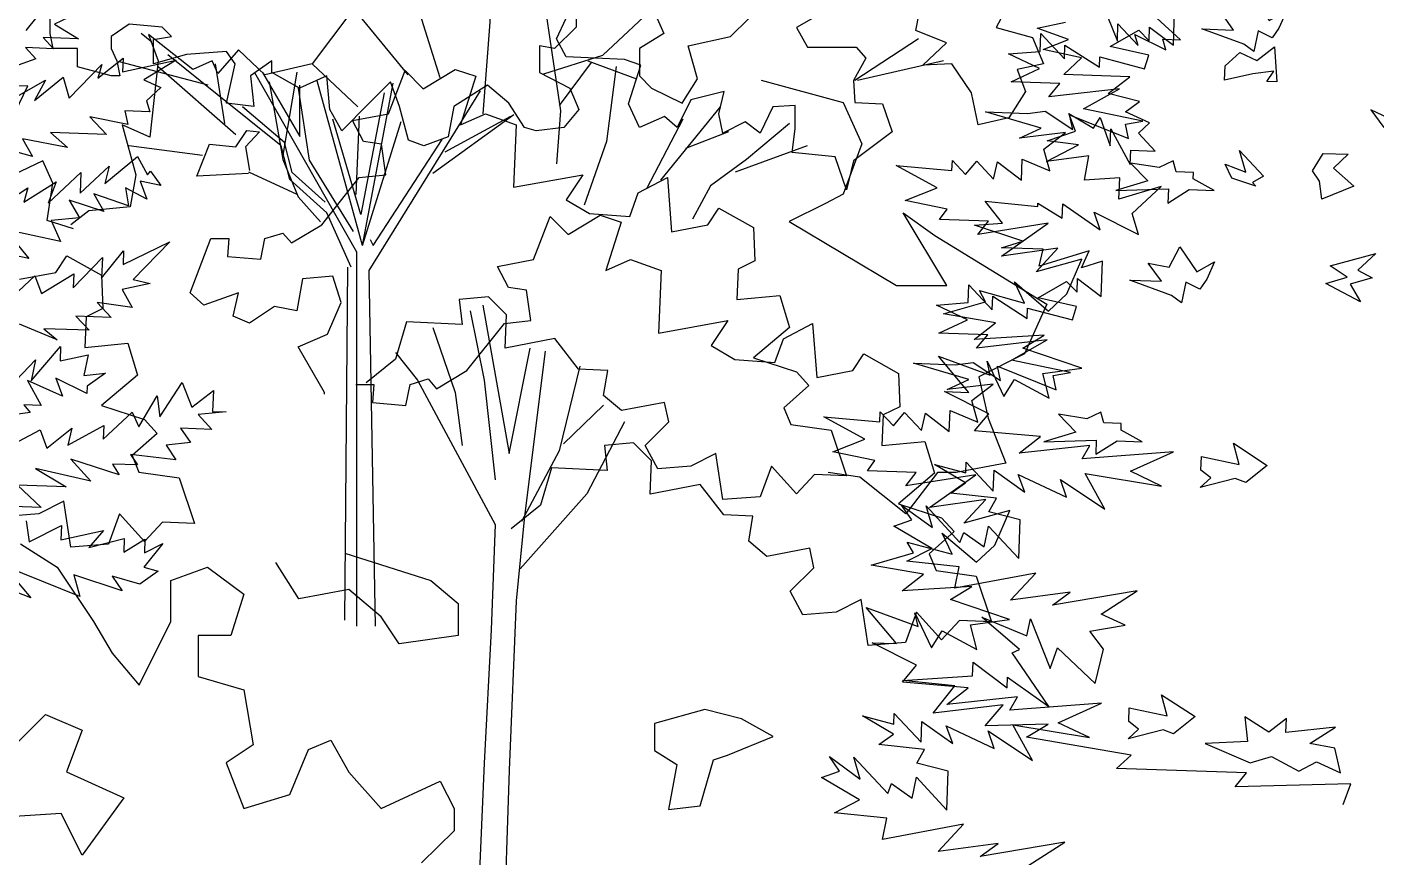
# Model space of a CAD drawing. Header units: inches. Extents: x -11 to 128, y 7 to 56.
# Drawn here: x 59.3175 to 59.7781, y 21.7954 to 22.0786 of the extents above; entities that cross this region are included whole.
import ezdxf

# ---------------------------------------------------------------- set-up
doc = ezdxf.new("R2010")
doc.units = ezdxf.units.IN
doc.header["$MEASUREMENT"] = 0
doc.layers.add('CAY', color=94, linetype='Continuous')
doc.layers.add('CAY-3', color=61, linetype='Continuous')
picture_1 = doc.add_image_def('image1.jpg', size_in_pixel=(1680, 1093))

# ---------------------------------------------------------------- blocks, each defined once
blk = doc.blocks.new('A$C76451831')
at = {"layer": 'CAY'}
for p, q in [((4834.4, 569.5), (4869.4, 602.2)), ((5268, 577.1), (5268.9, 603.8)), ((4491.5, 579.5), (4483.4, 586)), ((5166.8, 572.4), (5167.3, 586)), ((5167.3, 586), (5185.2, 566.8)), ((5219.9, 576), (5241.7, 588.4)), ((5241.7, 588.4), (5249.5, 580.4)), ((5249.5, 580.4), (5249.9, 590.8)), ((5249.9, 590.8), (5268, 577.1)), ((5185.2, 566.8), (5185.5, 577.2)), ((5185.5, 577.2), (5211.7, 560.4)), ((5249.2, 569.6), (5219.9, 576)), ((4534.5, 546.7), (4466.9, 564.4)), ((4541.2, 539.6), (4503.7, 569.7)), ((4789.6, 555.4), (4834.4, 569.5)), ((4823, 565.2), (4860, 551.4)), ((5142.7, 570.6), (5166.8, 572.4)), ((5166.3, 559.3), (5142.7, 570.6)), ((5211.7, 560.4), (5212, 568.1)), ((5212, 568.1), (5246.1, 559.2)), ((5246.1, 559.2), (5249.2, 569.6)), ((4647.3, 419.7), (4569.9, 556)), ((4575.8, 556.2), (4604.1, 507.8)), ((5144.7, 549.2), (5166.3, 559.3)), ((4602.9, 544.4), (4611.2, 489.7)), ((4604.1, 507.8), (4604.1, 546.7)), ((4651.6, 424.8), (4617.3, 549.9)), ((4651.6, 424.8), (4675, 548.1)), ((5181.8, 547.9), (5144.7, 549.2)), ((5173.3, 537.8), (5181.8, 547.9)), ((5227, 544), (5173.3, 537.8)), ((5199.7, 528.7), (5227, 544)), ((4589.9, 500.7), (4541.2, 539.6)), ((4668.2, 540.8), (4650.5, 448.4)), ((4656.8, 405.9), (4741.3, 542.4)), ((4592.3, 503.1), (4560.4, 530.2)), ((4705.1, 479.9), (4766.8, 524.3)), ((5125.3, 526.3), (5157, 525.2)), ((5167.5, 513.9), (5125.3, 526.3)), ((5157, 525.2), (5170.6, 527)), ((5170.6, 527), (5191.5, 513.1)), ((5189.1, 524.1), (5233.8, 506.2)), ((5191.5, 513.1), (5189.1, 524.1)), ((5244.7, 519.4), (5199.7, 528.7)), ((4650.5, 448.4), (4629.2, 520.8)), ((4646.9, 463.7), (4649.3, 523.1)), ((4651.6, 424.8), (4681.2, 519.2)), ((4714.5, 496), (4764.5, 523.1)), ((5150.9, 506.4), (5167.5, 513.9)), ((5231.5, 517.1), (5244.7, 519.4)), ((5233.8, 506.2), (5231.5, 517.1)), ((4598.2, 480.3), (4592.3, 503.1)), ((4659.9, 424.8), (4712.2, 505.4)), ((5185.9, 510.6), (5150.9, 506.4)), ((5169.6, 498), (5185.9, 510.6)), ((4596.6, 475.1), (4589.9, 500.7)), ((5174, 481.5), (5169.6, 498)), ((4611.2, 489.7), (4644.6, 435.4)), ((5057.3, 485.6), (5099.7, 481.8)), ((5088.4, 468.6), (5057.3, 485.6)), ((5099.7, 481.8), (5100, 489.5)), ((5100, 489.5), (5110.1, 478.8)), ((5110.1, 478.8), (5118.6, 488.9)), ((5118.6, 488.9), (5131.2, 475.3)), ((5131.2, 475.3), (5134.4, 488.3)), ((5134.4, 488.3), (5152.5, 474.6)), ((5152.5, 474.6), (5153.1, 490.4)), ((5153.1, 490.4), (5174, 481.5)), ((4624.5, 449.6), (4596.6, 475.1)), ((4623.3, 457.8), (4598.2, 480.3)), ((5064.1, 459.1), (5088.4, 468.6)), ((5096, 452.5), (5064.1, 459.1)), ((5090.3, 444.6), (5096, 452.5)), ((4643, 408.3), (4624.5, 449.6)), ((5062.5, 449.6), (5086.7, 432.5)), ((5127.4, 443.3), (5090.3, 444.6)), ((5119.3, 433.1), (5127.4, 443.3)), ((5172.7, 441.7), (5119.3, 433.1)), ((5137.3, 416.6), (5172.7, 441.7)), ((4657.5, 429.5), (4659.9, 424.8)), ((5180.2, 422.8), (5137.3, 416.6)), ((5163.7, 404.8), (5180.2, 422.8)), ((4647.3, 135.4), (4647.3, 419.7)), ((5198.4, 414.5), (5163.7, 404.8)), ((5187.1, 388.1), (5198.4, 414.5)), ((4638.3, 140.1), (4640.6, 408.3)), ((4661.5, 135.4), (4656.8, 405.9)), ((5120.6, 390.5), (5154.7, 381.1)), ((5125.3, 382.1), (5120.6, 390.5)), ((5154.7, 381.1), (5147.1, 397.2)), ((5147.1, 397.2), (5173, 375)), ((5093.2, 372.8), (5125.3, 382.1)), ((5171.9, 380.3), (5154.8, 342.6)), ((5173, 375), (5187.1, 388.1)), ((5132.9, 366), (5093.2, 372.8)), ((5116.6, 353.4), (5132.9, 366)), ((5169.7, 356.6), (5116.6, 353.4)), ((5153.5, 346.7), (5169.7, 356.6)), ((5112.4, 313.2), (5089.4, 340.8)), ((5089.4, 340.8), (5128.7, 326.2)), ((5154.8, 342.6), (5120.1, 324.9)), ((5198.3, 331.5), (5153.5, 346.7)), ((5126.4, 336.8), (5139.1, 310)), ((5128.7, 326.2), (5126.4, 336.8)), ((5168.7, 327.6), (5198.3, 331.5)), ((5120.1, 324.9), (5127.1, 293.6)), ((5139.1, 310), (5147.2, 322.9)), ((5147.2, 322.9), (5173.5, 308.8)), ((5173.5, 308.8), (5168.7, 327.6)), ((5093.9, 313.9), (5112.4, 313.2)), ((5127.7, 296.8), (5093.9, 313.9)), ((5116.8, 284), (5127.7, 296.8)), ((5127.1, 293.6), (5140.7, 259.4)), ((5167, 279.6), (5116.8, 284)), ((5150.7, 267), (5167, 279.6)), ((5204.4, 272.8), (5150.7, 267)), ((5198.6, 262.6), (5204.4, 272.8)), ((5268.1, 267.9), (5198.6, 262.6)), ((5235.4, 253.2), (5268.1, 267.9)), ((5110, 244.4), (5086.5, 258.4)), ((5086.5, 258.4), (5110.3, 252.1)), ((5140.7, 259.4), (5103, 252.3)), ((5110.3, 252.1), (5110.6, 260.2)), ((5110.6, 260.2), (5131.1, 238.2)), ((5029.8, 248.8), (5005.7, 252.3)), ((5064.6, 221), (5029.8, 248.8)), ((5088.8, 252.3), (5064.6, 221)), ((5103, 252.3), (5088.8, 252.3)), ((5131.1, 238.2), (5131.7, 254.1)), ((5131.7, 254.1), (5155.1, 237.4)), ((5155.1, 237.4), (5150.1, 250.7)), ((5150.1, 250.7), (5186.7, 233.6)), ((5186.7, 233.6), (5182.2, 246.9)), ((5182.2, 246.9), (5215.8, 224.4)), ((5200.9, 251.6), (5259, 241.9)), ((5215.8, 224.4), (5200.9, 251.6)), ((5259, 241.9), (5235.4, 253.2)), ((5098.9, 236.6), (5110, 244.4)), ((5133.6, 232.7), (5098.9, 236.6)), ((5069.2, 216.4), (5061.4, 227.5)), ((5061.4, 227.5), (5084.8, 210.4)), ((5080, 226.9), (5105.7, 199.2)), ((5084.8, 210.4), (5080, 226.9)), ((5127.8, 222.5), (5133.6, 232.7)), ((5055.4, 211.4), (5069.2, 216.4)), ((5151.6, 216.2), (5127.8, 222.5)), ((5150.6, 186.8), (5151.6, 216.2)), ((5084.3, 194.5), (5055.4, 211.4)), ((5105.7, 199.2), (5108.7, 206.8)), ((5108.7, 206.8), (5124.2, 195.8)), ((5124.2, 195.8), (5127.5, 211.6)), ((5127.5, 211.6), (5150.6, 186.8)), ((5065.3, 184.8), (5084.3, 194.5)), ((5105.1, 180.6), (5065.3, 184.8)), ((5101.8, 164.4), (5105.1, 180.6)), ((5163.4, 175.9), (5101.8, 164.4)), ((5144.1, 155.3), (5163.4, 175.9)), ((5189.6, 161.4), (5144.1, 155.3)), ((5240.4, 162.3), (5176.1, 151.4)), ((5176.1, 151.4), (5189.6, 161.4)), ((5213, 144.7), (5240.4, 162.3)), ((5231.3, 136.3), (5213, 144.7)), ((5150.9, 117.8), (5122.3, 142.4)), ((5122.3, 142.4), (5156.7, 128.1)), ((5156.7, 128.1), (5159.4, 141.1)), ((5159.4, 141.1), (5174.4, 103.4)), ((5204.4, 131.8), (5231.3, 136.3)), ((5214.8, 117.9), (5204.4, 131.8)), ((5145.4, 115.3), (5150.9, 117.8)), ((5173.4, 74.4), (5145.4, 115.3)), ((5174.4, 103.4), (5180, 119.1)), ((5180, 119.1), (5208.5, 91.8)), ((5208.5, 91.8), (5214.8, 117.9)), ((5115.3, 97.8), (5115.7, 108.2)), ((5115.7, 108.2), (5141.7, 88.7)), ((5062.2, 94.2), (5115.3, 97.8)), ((5101.9, 90.1), (5062.2, 94.2)), ((5141.7, 88.7), (5142, 96.8)), ((5142, 96.8), (5173.4, 74.4)), ((5085.3, 69.4), (5101.9, 90.1)), ((5138.6, 75.7), (5085.3, 69.4)), ((5124.9, 59.8), (5138.6, 75.7)), ((5172.9, 60.9), (5124.9, 59.8)), ((5156.3, 51), (5172.9, 60.9)), ((5236, 37.4), (5156.3, 51)), ((5224.8, 27.3), (5236, 37.4)), ((5323.5, 23.9), (5224.8, 27.3)), ((5314.9, 13.3), (5323.5, 23.9)), ((5402.9, 15.7), (5314.9, 13.3)), ((5396.9, 0), (5402.9, 15.7))]:
    blk.add_line(p, q, dxfattribs=at)
for points in [[(530, 749.3), (509.9, 755.6), (514.2, 784.1), (506.8, 800.9), (473, 785.1)], [(485.7, 837.9), (495.2, 857.9), (459.3, 856.8)], [(1238.7, 915.9), (1231.3, 902.2), (1258.8, 894.8), (1267.2, 874.8), (1247.2, 870.5), (1253.5, 853.7)], [(1256.2, 265.5), (1283.5, 283.1), (1219.2, 272.2), (1232.7, 282.1), (1187.2, 276), (1206.5, 296.7), (1144.9, 285.2), (1148.2, 301.4), (1108.5, 305.5), (1127.4, 315.3), (1098.5, 332.2), (1112.3, 337.1), (1104.5, 348.3), (1127.9, 331.1), (1123.1, 347.6), (1148.9, 320), (1151.8, 327.6), (1167.3, 316.6), (1170.6, 332.4), (1193.7, 307.5), (1194.8, 337), (1171, 343.2), (1176.8, 353.5), (1142, 357.4), (1153.2, 365.2), (1129.6, 379.1), (1153.4, 372.9), (1153.7, 381), (1174.2, 359), (1174.8, 374.8), (1198.2, 358.2), (1193.2, 371.5), (1229.8, 354.3), (1225.3, 367.6), (1258.9, 345.2), (1244, 372.4), (1302.2, 362.7), (1278.5, 373.9), (1311.2, 388.7), (1241.7, 383.4), (1247.5, 393.6), (1193.8, 387.8), (1210.1, 400.4), (1160, 404.8), (1170.8, 417.6), (1137, 434.6), (1155.6, 434), (1132.5, 461.5), (1171.9, 447), (1169.5, 457.5), (1182.2, 430.8), (1190.3, 443.7), (1216.6, 429.6), (1211.8, 448.3), (1241.4, 452.3), (1196.6, 467.5), (1212.8, 477.3), (1159.7, 474.2), (1176, 486.8), (1136.3, 493.6), (1168.4, 502.9), (1163.7, 511.2), (1197.8, 501.9), (1190.2, 518), (1216.2, 495.8), (1230.2, 508.9), (1241.6, 535.3), (1206.8, 525.6), (1223.3, 543.6), (1180.5, 537.4), (1215.8, 562.4), (1162.5, 553.9), (1170.5, 564), (1133.4, 565.3), (1139.1, 573.3), (1107.2, 579.8), (1131.5, 589.4), (1100.4, 606.4), (1142.9, 602.6), (1143.1, 610.3), (1153.2, 599.5), (1161.7, 609.7), (1174.4, 596.1), (1177.5, 609.1), (1195.6, 595.3), (1196.2, 611.2), (1217.2, 602.3), (1212.8, 618.8), (1229.1, 631.3), (1194, 627.1), (1210.6, 634.7), (1168.4, 647.1), (1200.1, 646), (1213.8, 647.7), (1234.6, 633.9), (1232.3, 644.8), (1276.9, 627), (1274.6, 637.9), (1287.8, 640.2), (1242.8, 649.4), (1270.1, 664.8), (1216.4, 658.5), (1224.9, 668.7), (1187.8, 670), (1209.5, 680.1), (1185.8, 691.3), (1209.9, 693.2), (1210.4, 706.8), (1228.3, 687.6), (1228.7, 698), (1254.8, 681.2), (1255.1, 688.9), (1289.2, 680), (1292.3, 690.3), (1263.1, 696.8), (1284.8, 709.2), (1292.7, 701.2), (1293, 711.6), (1311.1, 697.8), (1312.1, 724.6), (1296, 719.7), (1301.9, 732.6), (1263.9, 720.8), (1267.1, 733.8), (1235.4, 734.9), (1251.4, 739.8), (1214.7, 752), (1236, 753.5), (1223, 770.3), (1262.8, 766.2), (1262.9, 768.9), (1281.5, 757.4), (1281.9, 768.2), (1310.2, 748.6), (1305.7, 761.9), (1339.5, 744.9), (1334.6, 760.9), (1356.7, 781.5), (1324.6, 771.7), (1325.2, 788), (1298.4, 786.2), (1301.7, 804.7), (1269.4, 800.4), (1293.9, 813.1), (1270, 816.2), (1291.5, 823.6), (1286.5, 837), (1305.2, 825.9), (1310.4, 833.9), (1317.9, 812.3), (1318.3, 825.4), (1333.2, 798.2), (1333.6, 809), (1352.2, 808.4), (1339.5, 822), (1347.9, 829.8), (1329.6, 838.2), (1340.3, 846), (1316.5, 852.2), (1332.8, 864.8), (1282.6, 866.6), (1296.2, 879.2), (1266.9, 885.7), (1286.2, 893.2), (1262.5, 901.7), (1284, 906.4)], [(1315.9, 910.7), (1323.4, 891.9), (1323.8, 905), (1339.1, 888.6), (1336.7, 896.9), (1360.3, 885.2), (1357.8, 893.4), (1371.4, 892.9), (1353.4, 909.4)], [(1534.2, 831), (1515.9, 839.8), (1525.9, 826.3)], [(4396.1, 588.3), (4421.2, 619.6), (4420.6, 601), (4433.7, 600.6), (4417.6, 593), (4435.8, 581.9), (4409.1, 582.8), (4416.9, 574.4), (4395.7, 575.2), (4403.5, 566.7), (4376.5, 557.2)], [(4388.9, 538.2), (4410.7, 550.6), (4402.4, 535), (4424.3, 552.8), (4428.8, 536.8), (4453.7, 562.3), (4450.6, 551.9), (4469.7, 567.1), (4469.3, 556.7), (4510, 565.7), (4485.4, 550.7), (4498.4, 544.8), (4487.6, 534.8), (4490, 526.5), (4471, 527.2), (4473.4, 516.7), (4444.6, 522.7), (4457.2, 509.1), (4414.7, 510.6), (4427.4, 499.2), (4393.2, 505.9), (4400.9, 492.5), (4369.1, 501.3)], [(4370, 450.9), (4397.4, 468.6), (4394.3, 457.8), (4418.8, 473.3), (4412.8, 457.1), (4437.7, 480.3), (4437.1, 464.5), (4459.1, 485), (4455.9, 472), (4480.7, 492.4), (4488.3, 478.5), (4490.7, 481.2), (4498.5, 470.5), (4482.7, 473.7), (4487.7, 460), (4471.7, 468.7), (4473.9, 455), (4447.5, 464.1), (4455.2, 450.7), (4428.8, 459.3), (4436.5, 445.9), (4415.1, 443.9), (4422.2, 427.8), (4380, 437), (4398.2, 415), (4366.3, 421.6)], [(4386.3, 386.4), (4402.7, 401.7), (4407.7, 388.4), (4432.3, 403.4), (4431.9, 392.6), (4454, 415.8), (4453.4, 400), (4470, 420.7), (4469.7, 410.3), (4505.2, 427.6), (4477.4, 399.1), (4490.4, 396), (4469, 391.3), (4476.7, 377.8), (4450.1, 381.5), (4460.6, 370.2), (4433.8, 371.2), (4443.9, 360.4), (4409.5, 361.6), (4419.6, 353.1), (4391, 365)], [(4378.3, 311.9), (4403.2, 337.8), (4400, 322), (4422.2, 348), (4421.8, 337.1), (4443.2, 341.8), (4440, 326.1), (4456.3, 327.8), (4442.4, 317.8), (4442.2, 312.4), (4418.6, 324.1), (4423.6, 310.3), (4397.2, 322.1), (4407.5, 303.2), (4394.3, 303.7), (4399.1, 298), (4367.2, 293.7)], [(4382.3, 271.9), (4406.8, 284.6), (4411.8, 270.9), (4430.9, 286.1), (4427.7, 273), (4455, 287.9), (4454.6, 277.5), (4476.6, 298.1), (4481.7, 287), (4495.6, 310.5), (4497.8, 294.6), (4514.6, 320.8), (4522.1, 301.9), (4538.4, 314.5), (4537.8, 298.6), (4548.2, 298.3), (4526.8, 296.3), (4537.3, 285.1), (4513.3, 285.9), (4521.1, 275.2), (4502.5, 273.1), (4509.8, 262), (4475.5, 265.9), (4480.6, 258), (4461.6, 258.7), (4466.8, 250.4), (4430.1, 262.5), (4445.3, 245.7), (4403.1, 255.3), (4426.6, 241.3), (4389.5, 242.6), (4407.5, 225.7), (4364.9, 227.2)], [(4396.2, 215.6), (4398.4, 199.7), (4422.9, 212), (4422.5, 201.1), (4454.9, 208.2), (4443.6, 195.4), (4470.5, 202.2), (4470.2, 191.8), (4486.4, 201.6), (4486, 191.2), (4499.9, 198.4), (4485.6, 180.3), (4496.4, 177.2), (4482.5, 167.3), (4461.4, 173.5), (4469.1, 162.3), (4432.4, 174.5), (4436.8, 158), (4379.2, 181.3), (4399.6, 157), (4354.9, 174.5)], [(1253.5, 853.7), (1240.8, 833.6), (1217.6, 828.4), (1212.4, 852.6), (1197.6, 874.8), (1175.4, 873.7), (1193.4, 890.6), (1170.2, 900.1), (1175.4, 927.5)], [(1094.2, 910.6), (1079.5, 902.2), (1087.9, 887.4), (1124.8, 887.4), (1132.2, 879), (1122.7, 862.1), (1123.8, 845.2), (1144.9, 844.2), (1152.2, 823.1), (1122.7, 800.9), (1117.4, 778.8), (1109, 804.1), (1076.3, 807.3), (1078.4, 825.2), (1078.4, 843.1), (1061.5, 842.1), (1052, 822), (1040.4, 830.5), (1023.6, 822), (1020.4, 836.8), (1024.6, 853.7), (999.3, 847.3), (988.8, 826.2), (979.3, 834.7), (960.3, 826.2), (951.8, 844.2), (961.3, 873.7), (948.7, 877.9), (904.4, 880), (897, 893.7), (911.8, 925.4)], [(740.9, 913.8), (711.4, 874.8), (675.5, 866.3), (655.5, 885.3), (639.7, 867.4), (635.4, 876.9), (620.7, 870.5), (586.9, 896.9), (594.3, 876.9), (588, 818.9), (566.9, 828.4), (577.4, 790.4), (573.2, 766.1), (541.6, 763), (527.9, 752.4)], [(848.5, 1026.6), (846.4, 906.4), (841.1, 836.8)], [(769.4, 988.7), (808.4, 864.2)], [(717.7, 947.5), (784.2, 866.3)], [(887.5, 924.3), (900.2, 838.9), (897, 798.8)], [(1172.3, 893.7), (1123.8, 862.1)], [(594.3, 872.7), (653.4, 821)], [(637.6, 874.8), (644.9, 829.4)], [(711.4, 874.8), (746.2, 842.1)], [(923.4, 875.8), (899.1, 843.1)], [(942.4, 872.7), (935, 815.7), (918.1, 767.2)], [(1191.3, 876.9), (1125.9, 862.1)], [(634.4, 741.9), (648.1, 741.9), (647, 728.2), (672.4, 726.1), (675.5, 741.9), (689.2, 746.1), (695.6, 738.7), (718.8, 752.4), (747.2, 788.3), (767.3, 790.4), (764.1, 813.6), (750.4, 815.7), (742, 831.5), (769.4, 836.8), (782, 869.5), (795.8, 855.8), (820, 870.5), (835.8, 865.3), (824.2, 828.4), (843.2, 836.8), (866.4, 828.4), (864.3, 780.9), (917, 790.4), (904.4, 771.4), (922.3, 760.9), (952.9, 758.7), (959.2, 776.7), (981.4, 788.3), (984.5, 747.1), (1012, 752.4), (1020.4, 765.1), (1046.8, 750.3), (1047.8, 725), (1035.2, 718.7), (1034.1, 695.5), (1066.8, 698.6), (1074.2, 674.4), (1046.8, 651.2), (1079.5, 640.6), (1089, 630.1), (1070, 613.2), (1075.2, 600.5), (1105.8, 596.3), (1117.4, 561.5), (1093.2, 562.6), (1079.5, 547.8), (1060.5, 568.9), (1052, 545.7), (1023.6, 543.6), (1018.3, 578.4), (999.3, 568.9), (974, 566.8), (964.5, 584.7), (982.4, 602.7), (979.3, 617.4), (946.6, 611.1), (932.9, 622.7), (936, 641.7), (913.9, 642.7), (895.9, 665.9), (858, 658.6), (859, 683.9), (845.3, 697.6), (823.2, 695.5), (825.3, 676.5), (783.1, 678.6), (774.7, 650.1), (752.5, 632.2)], [(699.8, 868.4), (689.2, 805.2)], [(678.7, 861.1), (689.2, 802), (700.8, 773.5), (717.7, 754.5)], [(1021.5, 842.1), (976.1, 786.2)], [(993, 832.6), (965.6, 779.8)], [(662.9, 791.4), (623.8, 789.3), (633.3, 813.6), (653.4, 811.5), (661.8, 824.1), (671.3, 823.1), (660.8, 811.5), (663.9, 793.6)], [(1027.8, 823.1), (995.1, 810.4)], [(1074.2, 829.4), (1041.5, 802), (1014.1, 782), (1000.4, 756.6)], [(572.2, 812.5), (628.1, 805.2)], [(1033.1, 792.5), (1087.9, 812.5)], [(662.9, 792.5), (699.8, 775.6)], [(720.9, 623.7), (720.9, 624.8), (700.8, 659.6), (723, 669.1), (733.5, 693.4), (727.2, 713.4), (704, 711.3), (699.8, 687), (682.9, 690.2), (663.9, 677.5), (651.3, 682.8), (655.5, 700.7), (629.1, 691.2), (618.6, 700.7), (634.4, 741.9)], [(4814, 602.2), (4814, 590.8), (4797.5, 574.6), (4786.1, 576.6), (4786.1, 556.2), (4809.3, 544.4), (4816, 528.2), (4804.6, 514.5), (4783.7, 512.1), (4774.7, 514.5), (4762.9, 533), (4746.8, 546.7), (4721.2, 530.6), (4716.9, 507.4), (4698.4, 500.7), (4686.6, 505), (4679.9, 530.6), (4672.9, 549.1), (4656.8, 533), (4635.9, 512.1), (4626.9, 528.2), (4624.5, 553.8), (4603.7, 544.4), (4582.9, 556.2), (4582.9, 565.2), (4566.7, 553.8), (4569.1, 530.6), (4548.3, 533), (4554.9, 562.8), (4548.3, 572.3), (4518, 569.9), (4492.8, 562.8), (4492.8, 581.3), (4506.6, 583.7), (4499.5, 590.8), (4474.4, 593.1), (4460.6, 583.7), (4460.6, 574.6), (4464.9, 565.2), (4467.3, 553.8), (4460.6, 553.8), (4435.1, 560.5), (4435.1, 574.6), (4416.6, 574.6), (4414.2, 586), (4414.2, 599.8)], [(841.1, 691.2), (861.1, 578.4), (877, 658.6)], [(831.6, 687), (842.2, 634.3), (850.6, 558.4)], [(803.1, 674.4), (820, 624.8), (825.3, 584.7)], [(774.7, 655.4), (791.5, 634.3), (850.6, 524.6), (847.4, 444.5), (842.2, 343.2), (836.9, 219.8), (831.6, 177.6), (821.1, 141.8)], [(888.6, 656.4), (872.7, 530.9), (866.4, 466.6), (861.1, 337.9), (856.9, 208.2), (854.8, 166), (859, 143.9)], [(914.9, 644.8), (899.1, 580.5), (870.6, 526.7)], [(932.9, 615.3), (902.3, 585.8)], [(948.7, 602.7), (920.2, 547.8), (869.6, 490.9)]]:
    blk.add_lwpolyline(points, dxfattribs=at)
for points in [[(1444.6, 860.9), (1436.9, 861.2), (1442.2, 869.2), (1426.3, 867), (1404.8, 862.3), (1405.2, 873.2), (1416.4, 883.2), (1429.3, 877.3), (1442.8, 887.7)], [(1428.7, 781.7), (1410.3, 787.8), (1405.3, 798.4), (1420.9, 792.4), (1416.1, 808.9), (1434.4, 789.2), (1426.1, 784.5)], [(1476.9, 785.4), (1471.7, 793.3), (1479.9, 806.6), (1498.9, 806), (1487.6, 795.5), (1503, 781.8), (1478.7, 771.8)], [(1364.6, 698.7), (1332.9, 710.2), (1356.9, 709.4), (1346.9, 723.3), (1362.7, 720.1), (1370.9, 735.6), (1383.8, 716.6), (1397.3, 724.3), (1391.3, 710.9), (1386.1, 703.4), (1375.4, 708.7), (1372.1, 693)], [(1485.1, 721.2), (1519.8, 730.4), (1506.2, 717.8), (1516.9, 712), (1500.4, 707.1), (1508.1, 693.7), (1481.9, 707.7), (1497.9, 712.6)], [(4892.2, 660), (4885.5, 671.4), (4869.4, 671.4), (4869.4, 643.8), (4852.9, 632), (4836.8, 636.8), (4843.9, 609.2), (4871.4, 606.9), (4880.8, 586), (4862.3, 574.6), (4862.3, 553.8), (4871.4, 544.4), (4894.6, 533), (4906.4, 551.4), (4899.3, 576.6), (4931.5, 583.7), (4945.3, 597.4), (4922.5, 613.6), (4915.4, 636.8), (4889.8, 630.1)], [(1313.2, 601.7), (1310.8, 609.9), (1300.2, 604.8), (1278.6, 608.3), (1291.7, 594.7), (1267.4, 587.4), (1307.3, 588.7), (1306.9, 577.9), (1323.2, 588.2), (1342.2, 587.5), (1326.2, 596.2), (1326.3, 601.2)], [(5321.5, 577.9), (5289.7, 589.5), (5313.7, 588.6), (5303.8, 602.6), (5319.5, 599.3), (5327.8, 614.9), (5340.7, 595.8), (5354.1, 603.5), (5348.2, 590.1), (5343, 582.6), (5332.3, 588), (5329, 572.2)], [(5270.1, 480.9), (5267.7, 489.1), (5257.1, 484.1), (5235.4, 487.5), (5248.5, 473.9), (5224.3, 466.6), (5264.2, 467.9), (5263.8, 457.1), (5280, 467.4), (5299.1, 466.7), (5283, 475.4), (5283.2, 480.4)], [(1332, 374.8), (1332.4, 385.2), (1361.2, 379.2), (1356.8, 395.2), (1382.5, 378.5), (1366.1, 365.4), (1358.1, 368.4), (1331.6, 361.7), (1339.5, 369.1)], [(1037.6, 376.9), (1009.9, 384), (971.5, 373.4), (971.5, 352.7), (988.6, 342.1), (982.2, 307.9), (1006.3, 310.8), (1016.4, 345.6), (1027, 349.2), (1061.8, 363.3)], [(5288.9, 254), (5289.3, 264.4), (5318.1, 258.4), (5313.6, 274.5), (5339.3, 257.7), (5323, 244.7), (5315, 247.7), (5288.4, 240.9), (5296.4, 248.3)], [(5395.1, 24.1), (5390.7, 42.8), (5371.8, 46.2), (5391.3, 58.7), (5353.5, 54.6), (5353.9, 65.4), (5340.4, 55), (5322.2, 66.5), (5324.3, 47.9), (5292.1, 46.3), (5326.4, 31.5), (5342.5, 36.4), (5363.4, 25.2), (5376.8, 32.4)]]:
    blk.add_lwpolyline(points, close=True, dxfattribs=at)
at = {"layer": 'CAY-3'}
for p, q in [((4954.6, 550.5), (5017.1, 533.4)), ((5017.1, 533.4), (5031.3, 502.1)), ((489.8, 509.9), (517.5, 492.2)), ((736.2, 502.8), (801.7, 482.1)), ((701.4, 468), (683.7, 495.7)), ((5031.3, 502.1), (5017.1, 463.8)), ((517.5, 492.2), (545.2, 450.9)), ((604.1, 482.1), (631.9, 492.2)), ((631.9, 492.2), (659.6, 471.5)), ((604.1, 450.9), (604.1, 482.1)), ((739.2, 475.1), (701.4, 468)), ((763.9, 454.4), (739.2, 475.1)), ((801.7, 482.1), (822.3, 464.4)), ((659.6, 471.5), (649.5, 440.3)), ((822.3, 464.4), (822.3, 440.3)), ((5017.1, 463.8), (5003.6, 456.7)), ((777.5, 433.8), (763.9, 454.4)), ((5003.6, 456.7), (4975.9, 443.1)), ((545.2, 450.9), (559.3, 426.7)), ((580, 402.5), (604.1, 450.9)), ((4975.9, 443.1), (5057.6, 394.5)), ((5095.9, 394.5), (5062.5, 449.6)), ((624.8, 440.3), (624.8, 409)), ((649.5, 440.3), (624.8, 440.3)), ((822.3, 440.3), (777.5, 433.8)), ((5086.7, 432.5), (5171.9, 380.3)), ((559.3, 426.7), (580, 402.5)), ((624.8, 409), (659.6, 399)), ((659.6, 399), (666.6, 357.1)), ((5057.6, 394.5), (5095.9, 394.5)), ((708.5, 353.5), (725.6, 360.6)), ((725.6, 360.6), (739.2, 336.4)), ((666.6, 357.1), (646, 343.5)), ((694.4, 319.3), (708.5, 353.5)), ((646, 343.5), (659.6, 308.7)), ((739.2, 336.4), (763.9, 308.7)), ((763.9, 308.7), (808.7, 329.4)), ((808.7, 329.4), (819.4, 308.7)), ((659.6, 308.7), (694.4, 319.3)), ((819.4, 308.7), (819.4, 291.6)), ((819.4, 291.6), (794.6, 267.4))]:
    blk.add_line(p, q, dxfattribs=at)
for points in [[(489, 710.9), (516.5, 716.2), (524.9, 728.8), (551.3, 714.1), (552.3, 688.8), (539.7, 682.4), (538.6, 659.2), (571.3, 662.4), (578.7, 638.1), (551.3, 614.9), (584, 604.4), (593.5, 593.8), (574.5, 577), (579.7, 564.3), (610.3, 560.1), (621.9, 525.3), (597.7, 526.3), (584, 511.6), (565, 532.7), (556.5, 509.5), (528.1, 507.4), (522.8, 542.2), (503.8, 532.7), (478.5, 530.6)], [(4646.7, 319.2), (4660.4, 319.2), (4659.4, 305.5), (4684.7, 303.3), (4687.9, 319.2), (4701.6, 323.4), (4707.9, 316), (4731.1, 329.7), (4759.6, 365.6), (4779.6, 367.7), (4776.4, 390.9), (4762.7, 393), (4754.3, 408.8), (4781.7, 414.1), (4794.4, 446.8), (4808.1, 433.1), (4832.3, 447.8), (4848.2, 442.6), (4836.6, 405.7), (4855.5, 414.1), (4878.8, 405.7), (4876.6, 358.2), (4929.4, 367.7), (4916.7, 348.7), (4934.6, 338.2), (4965.2, 336), (4971.6, 354), (4993.7, 365.6), (4996.9, 324.4), (5024.3, 329.7), (5032.7, 342.4), (5059.1, 327.6), (5060.2, 302.3), (5047.5, 296), (5046.4, 272.8), (5079.1, 275.9), (5086.5, 251.7), (5059.1, 228.5), (5091.8, 217.9), (5101.3, 207.4), (5082.3, 190.5), (5087.6, 177.8), (5118.2, 173.6), (5129.8, 138.8), (5105.5, 139.9), (5091.8, 125.1), (5072.8, 146.2), (5064.4, 123), (5035.9, 120.9), (5030.6, 155.7), (5011.6, 146.2), (4986.3, 144.1), (4976.8, 162), (4994.8, 179.9), (4991.6, 194.7), (4958.9, 188.4), (4945.2, 200), (4948.4, 219), (4926.2, 220), (4908.3, 243.2), (4870.3, 235.8), (4871.4, 261.2), (4857.7, 274.9), (4835.5, 272.8), (4837.6, 253.8), (4795.4, 255.9), (4787, 227.4), (4764.8, 209.5)]]:
    blk.add_lwpolyline(points, dxfattribs=at)
blk.add_lwpolyline([(481.1, 352.5), (508.8, 380.2), (536.5, 368.3), (524.6, 336.6), (568.2, 316.8), (536.5, 273.3), (520.7, 305), (461.3, 301)], close=True, dxfattribs=at)

msp = doc.modelspace()

# ---------------------------------------------------------------- block references
at = {"layer": 'CAY', "xscale": 0.0004489089019145984, "yscale": 0.0004489089019145984, "zscale": 0.0004489089019145984}
for p in [(57.34374, 21.8133), (59.0954, 21.67334)]:
    msp.add_blockref('A$C76451831', p, dxfattribs=at)

# ---------------------------------------------------------------- pictures from other files: only their frames are drawn
image = msp.add_image(picture_1, insert=(12.49661, 7.37723), size_in_units=(74.4025, 48.40591))
image.dxf.flags = 6

doc.saveas('drawing.dxf')
